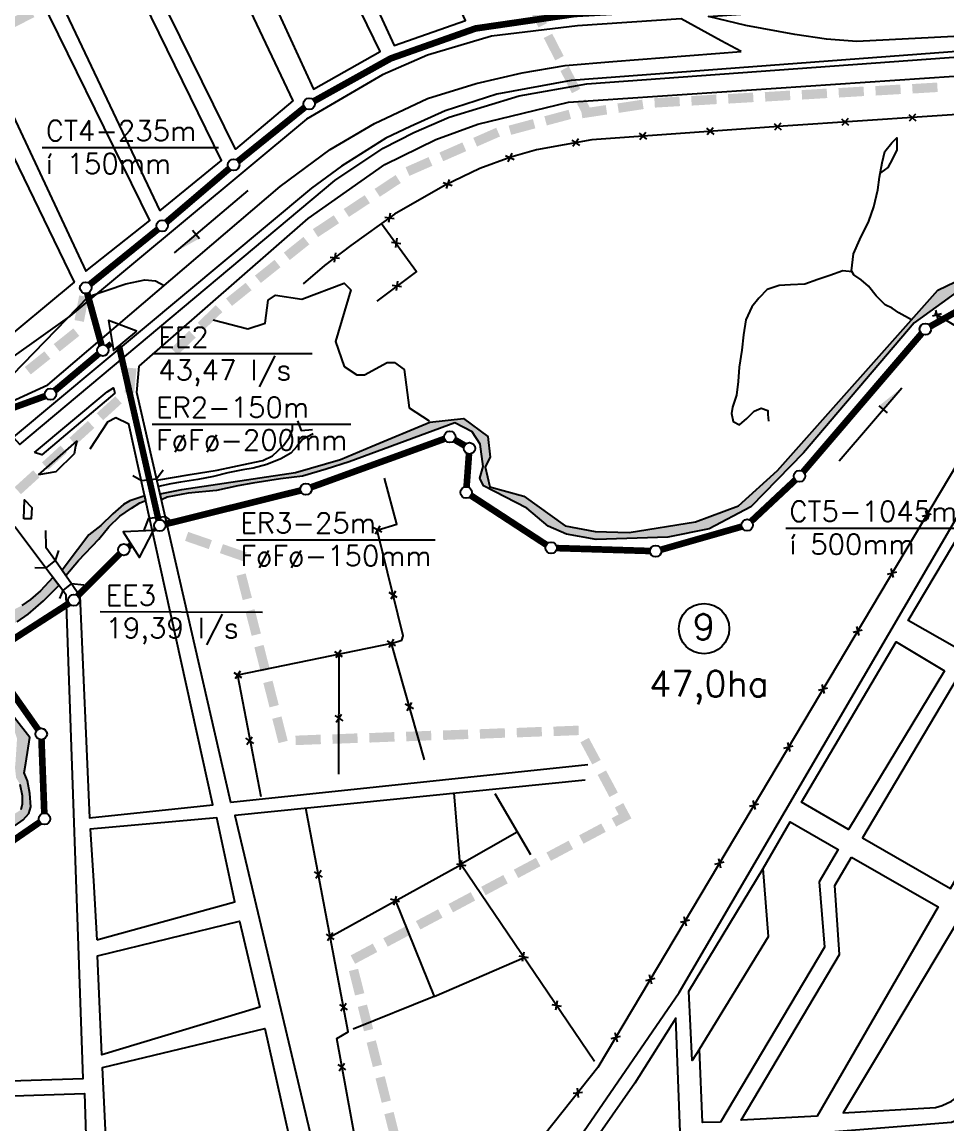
# Model space of a CAD drawing. Extents: x 539054 to 547168, y 7510998 to 7514510.
# Drawn here: x 544986 to 545613, y 7512217 to 7512964 of the extents above; entities that cross this region are included whole.
import ezdxf
from ezdxf.enums import TextEntityAlignment as Align

# ---------------------------------------------------------------- set-up
doc = ezdxf.new("R2010")
doc.units = 0
doc.header["$LTSCALE"] = 50
doc.header["$MEASUREMENT"] = 0
doc.linetypes.add('HIDDEN', pattern=[0.375, 0.25, -0.125])
for name, color, linetype in [('ESTACAO', 5, 'CONTINUOUS'), ('HATCH', 4, 'CONTINUOUS'), ('LIMITE', 7, 'CONTINUOUS'), ('LIMITE-BACIA', 3, 'CONTINUOUS'), ('LIMITE-PROJETO', 1, 'CONTINUOUS'), ('RIO', 4, 'CONTINUOUS'), ('RODOVIA', 1, 'CONTINUOUS'), ('RUA', 7, 'CONTINUOUS'), ('TEXTO', 5, 'CONTINUOUS'), ('TEXTO2', 5, 'CONTINUOUS')]:
    doc.layers.add(name, color=color, linetype=linetype)
doc.styles.get("Standard").update_dxf_attribs({"font": 'ROMANSBR.SHX'})

# ---------------------------------------------------------------- blocks, each defined once
blk = doc.blocks.new('G2')
at = {"layer": 'LIMITE-BACIA'}
blk.add_solid([(-8.51, -3.31), (-8.54, 3.14), (8.51, -3.22), (8.48, 3.22)], dxfattribs=at)
blk = doc.blocks.new('X')
at = {"layer": 'LIMITE'}
for p, q in [((-0.0178, -0.0178), (0.0178, 0.0178)), ((0.0178, -0.0178), (-0.0178, 0.0178))]:
    blk.add_line(p, q, dxfattribs=at)

msp = doc.modelspace()

# ---------------------------------------------------------------- hatches: boundary and pattern name
at = {"layer": 'HATCH'}
h = msp.add_hatch(color=256, dxfattribs=at)
h.paths.add_polyline_path([(545039.35, 7512622.59), (545031.23, 7512616.28), (545023.5, 7512606.15), (545013.15, 7512592.28), (545015.67, 7512588.66), (545024.29, 7512598.93), (545038, 7512613.26), (545044.86, 7512621.69), (545052.14, 7512628.86), (545060.26, 7512634.31), (545065.81, 7512638.09), (545069.77, 7512639.63), (545069.09, 7512642.68), (545059.02, 7512639.42), (545054.76, 7512636.9), (545047.48, 7512630.59)])
h.paths.add_polyline_path([(545223.34, 7512676.46), (545201.94, 7512667.32), (545171.34, 7512658.65), (545094.23, 7512646.99), (545079.51, 7512644.12), (545080.47, 7512639.94), (545084.23, 7512641.78), (545098.57, 7512644.47), (545117.81, 7512646.35), (545132.25, 7512649.63), (545142.44, 7512651.25), (545161.21, 7512654.24), (545176.17, 7512655.99), (545192.08, 7512660.84), (545207.69, 7512665.7), (545279.31, 7512692.15), (545291.14, 7512686.12), (545296.62, 7512677.75), (545298.67, 7512662.57), (545296.4, 7512654.7), (545298.91, 7512649.59), (545328.29, 7512634.46), (545342.73, 7512622.23), (545355.05, 7512616.64), (545375.19, 7512613.12), (545423.73, 7512614.69), (545451.76, 7512620.27), (545479.98, 7512635.27), (545515.82, 7512671.96), (545590.68, 7512760.1), (545620.1, 7512781.36), (545636.6, 7512775.86), (545673.29, 7512750.12), (545683.23, 7512736.23), (545698.14, 7512728.73), (545745.23, 7512716.83), (545777.49, 7512707.25), (545793.19, 7512702.89), (545810.63, 7512700.27), (545824.59, 7512700.27), (545843.77, 7512702.89), (545861.21, 7512706.37), (545873.43, 7512706.37), (545887.38, 7512703.76), (545896.1, 7512700.27), (545907.43, 7512697.66), (545917.03, 7512698.53), (545924.87, 7512704.63), (545933.6, 7512711.6), (545940.57, 7512715.09), (545947.55, 7512715.96), (545955.4, 7512713.35), (545964.12, 7512706.37), (545971.97, 7512700.27), (545984.18, 7512690.69), (545992.02, 7512684.58), (545992.9, 7512684.58), (545999, 7512686.33), (546002.33, 7512694.92), (546007.59, 7512700.74), (546014.7, 7512703.76), (546026.04, 7512702.01), (546033.01, 7512693.3), (546038.25, 7512677.61), (546037.37, 7512647.98), (546033.88, 7512614.87), (546034.76, 7512590.47), (546035.63, 7512570.42), (546041.74, 7512550.38), (546050.45, 7512535.56), (546066.16, 7512519.88), (546085.56, 7512500), (546095.79, 7512500), (546067.03, 7512529.46), (546056.04, 7512541.39), (546047.5, 7512555.97), (546043.23, 7512580.5), (546042.17, 7512599.35), (546042.88, 7512626.72), (546044.66, 7512651.61), (546045.75, 7512675.58), (546042.73, 7512690.22), (546036.34, 7512703.55), (546026.91, 7512711.6), (546015.58, 7512713.34), (546007.22, 7512712.38), (546000.83, 7512707.5), (545997.26, 7512699.61), (545992.74, 7512696.23), (545985.6, 7512698.86), (545980.91, 7512702.99), (545972.85, 7512709.85), (545964.99, 7512715.96), (545956.28, 7512722.93), (545948.43, 7512725.54), (545941.45, 7512724.67), (545934.48, 7512721.18), (545925.75, 7512714.21), (545917.9, 7512708.11), (545908.31, 7512707.24), (545896.97, 7512709.85), (545888.26, 7512713.34), (545874.3, 7512715.96), (545862.09, 7512715.96), (545844.65, 7512712.47), (545825.47, 7512709.85), (545811.51, 7512709.85), (545794.07, 7512712.47), (545778.37, 7512716.83), (545746.1, 7512726.41), (545706.93, 7512740.43), (545697.74, 7512743.57), (545684.51, 7512752.88), (545661.23, 7512763.77), (545637.62, 7512789.08), (545624.18, 7512790.68), (545606.74, 7512782.13), (545498.21, 7512659.92), (545471.64, 7512636.04), (545442.64, 7512625.02), (545397.46, 7512617.87), (545374.57, 7512618.47), (545354.25, 7512622.44), (545326.08, 7512642.57), (545303.1, 7512648.9), (545299.86, 7512662.31), (545303.26, 7512668.99), (545301.82, 7512682.97), (545285.19, 7512695.11), (545262.43, 7512692.77)])
for points in [[(545010.89, 7512581.99), (545006.86, 7512587.36), (545000, 7512579.9), (545000, 7512571.13), (545000.53, 7512571.59)], [(544691.49, 7512361.86), (544704.72, 7512374.4), (544726.99, 7512395.98), (544733.39, 7512400.8), (544740.64, 7512404.14), (544750.01, 7512406.61), (544758.08, 7512407.4), (544767, 7512406.06), (544771.66, 7512404.32), (544776.31, 7512401.31), (544781.38, 7512397.88), (544784.74, 7512393.18), (544790.65, 7512388.04), (544797.41, 7512383.74), (544805.04, 7512381.55), (544811.84, 7512381.08), (544820.76, 7512381.01), (544829.27, 7512382.21), (544834.38, 7512383.87), (544838.66, 7512388.51), (544842.97, 7512395.69), (544846, 7512402.46), (544849.01, 7512407.96), (544851.17, 7512412.61), (544852.06, 7512417.7), (544854.65, 7512421.93), (544858.08, 7512426.15), (544863.63, 7512429.07), (544870.86, 7512430.29), (544877.66, 7512430.24), (544885.3, 7512429.33), (544895.92, 7512428.82), (544904.4, 7512426.63), (544912.03, 7512425.3), (544919.67, 7512423.54), (544927.3, 7512421.78), (544930.68, 7512419.63), (544932.78, 7512416.22), (544934.86, 7512410.26), (544936.09, 7512404.73), (544938.62, 7512401.74), (544942.85, 7512400.43), (544948.8, 7512400.38), (544954.33, 7512400.76), (544958.17, 7512402.86), (544962.87, 7512406.22), (544967.15, 7512410.85), (544970.59, 7512415.07), (544975.7, 7512416.73), (544981.24, 7512419.23), (544986.79, 7512423.01), (544990.65, 7512427.23), (544991.96, 7512431.89), (544991.18, 7512440.81), (544989.55, 7512449.32), (544987.47, 7512454.85), (544988.51, 7512461.48), (544991.13, 7512478.93), (544968.73, 7512507.58), (544961.63, 7512522.48), (544962.2, 7512540.71), (544962.95, 7512544.3), (544966.51, 7512548.14), (544982.57, 7512557.27), (544990.19, 7512562.42), (545000, 7512571.13), (545000, 7512579.9), (544998.56, 7512578.33), (544991.61, 7512572.5), (544985.86, 7512568.34), (544978.08, 7512564.37), (544972.17, 7512561.22), (544966.58, 7512557.22), (544963.19, 7512554.05), (544959.79, 7512549.37), (544957.39, 7512544.51), (544955.83, 7512539.91), (544956.78, 7512516.58), (544960.65, 7512504.68), (544967.77, 7512493.81), (544979.34, 7512487.91), (544982.55, 7512478.03), (544981.41, 7512460.64), (544981.13, 7512458.72), (544981.92, 7512451.5), (544984.44, 7512447.23), (544986.07, 7512439.58), (544986.03, 7512433.63), (544985.15, 7512429.82), (544981.3, 7512427.3), (544974.92, 7512425.23), (544969.36, 7512421.45), (544963.8, 7512416.82), (544954.84, 7512411.37), (544949.71, 7512408.02), (544944.19, 7512407.64), (544940.8, 7512409.36), (544939.96, 7512411.07), (544940, 7512415.31), (544940.02, 7512418.71), (544938.78, 7512422.12), (544934.54, 7512424.27), (544929.87, 7512424.73), (544920.54, 7512426.08), (544913.34, 7512429.53), (544903.58, 7512431.31), (544893.4, 7512433.51), (544883.22, 7512435.29), (544873.88, 7512436.21), (544865.8, 7512435.85), (544858.14, 7512433.36), (544851.29, 7512427.9), (544846.57, 7512421.57), (544843.96, 7512413.94), (544842.63, 7512407.16), (544838.76, 7512401.25), (544830.63, 7512393.67), (544823.79, 7512387.78), (544818.25, 7512386.12), (544812.73, 7512387.01), (544806.37, 7512388.34), (544800.01, 7512389.66), (544794.93, 7512392.25), (544789.86, 7512396.11), (544784.37, 7512400.4), (544779.3, 7512404.26), (544772.96, 7512407.71), (544767.03, 7512410.3), (544758.97, 7512411.64), (544751.74, 7512411.7), (544742.82, 7512410.92), (544735.58, 7512409.7), (544725.23, 7512404.81), (544722.94, 7512402.7), (544715.34, 7512395.22), (544706.54, 7512388.97), (544696.98, 7512379.56), (544684.22, 7512366.05), (544670.24, 7512350.61), (544657.74, 7512338.55), (544654.56, 7512336.15), (544650.64, 7512333.5), (544646.98, 7512331.59), (544642.35, 7512329.92), (544636.24, 7512326.81), (544630.62, 7512322.96), (544625.97, 7512319.6), (544622.05, 7512315.98), (544620.32, 7512313.08), (544620.29, 7512309.43), (544620.51, 7512306.03), (544622.92, 7512302.61), (544625.81, 7512298.94), (544628.95, 7512296.73), (544633.55, 7512294.26), (544637.92, 7512292.52), (544641.79, 7512290.06), (544646.15, 7512287.35), (544651.23, 7512283.67), (544658.97, 7512278.99), (544665.51, 7512274.81), (544668.64, 7512270.89), (544671.76, 7512265.76), (544674.41, 7512262.1), (544675.58, 7512256.98), (544675.55, 7512252.85), (544674.63, 7512249.1), (544678.91, 7512244.12), (544679.87, 7512245.52), (544680.87, 7512248.68), (544681.89, 7512254.5), (544681.68, 7512259.12), (544680.5, 7512264.24), (544678.11, 7512268.87), (544674.74, 7512273.03), (544670.64, 7512277.68), (544665.32, 7512282.1), (544657.09, 7512286.54), (544649.34, 7512291.22), (544643.29, 7512295.16), (544638.44, 7512297.38), (544632.38, 7512299.62), (544627.78, 7512302.08), (544626.33, 7512303.8), (544625.39, 7512307.69), (544626.65, 7512313.27), (544629.35, 7512316.65), (544634.74, 7512320.99), (544639.87, 7512324.11), (544647.44, 7512327.94), (544657.94, 7512333.2), (544664.53, 7512336.8), (544671.87, 7512341.6), (544679.23, 7512349.56)]]:
    msp.add_hatch(color=256, dxfattribs=at).paths.add_polyline_path(points)

# ---------------------------------------------------------------- linework, layer by layer
at = {"layer": 'ESTACAO'}
for p, q in [((545138.94, 7512849.74), (545089.03, 7512807.66)), ((545101.51, 7512822.84), (545106.17, 7512817.28)), ((545540.02, 7512666.49), (545582.45, 7512716.1)), ((545572.6, 7512699.1), (545567.1, 7512703.84))]:
    msp.add_line(p, q, dxfattribs=at)
at = {"layer": 'ESTACAO', "linetype": 'HIDDEN', "const_width": 4.5}
msp.add_lwpolyline([(545183.97, 7512910.49), (545235.97, 7512939.43), (545293.46, 7512959.75), (545360.77, 7512969.56), (545626.18, 7512984.84, 0.322653)], format="xyb", dxfattribs=at)
at = {"layer": 'ESTACAO'}
for points, const_width in [([(545132.41, 7512869.7), (545177.55, 7512906.16)], 4.5), ([(545083.96, 7512828.44), (545126.43, 7512864.73)], 4.5), ([(545032.14, 7512786.32), (545077.99, 7512823.47)], 4.5), ([(545030.15, 7512780.13), (545039.75, 7512745.19)], 4.5), ([(545620.47, 7512768.26), (545601.76, 7512757.69)], 4.5), ([(545595.84, 7512752.82), (545515.59, 7512659.08)], 4.5), ([(545043.78, 7512743.91), (545046.45, 7512746.11)], 3.75), ([(545008.29, 7512714.18), (545037.78, 7512738.97)], 4.5), ([(544978.09, 7512701.82), (545001.63, 7512710.38)], 4.5), ([(545272.31, 7512681.37), (545182.12, 7512648.6)], 4.5), ([(545285.9, 7512676.91), (545279.32, 7512680.74)], 4.5), ([(545287.33, 7512648.93), (545288.97, 7512671.07)], 4.5), ([(545510.22, 7512653.47), (545480.44, 7512625.57)], 4.5), ([(545174.69, 7512646.33), (545083.08, 7512623.55)], 4.5), ([(545341.4, 7512609.54), (545290.29, 7512642.93)], 4.5), ([(545473.87, 7512621.85), (545419.3, 7512606.26)], 4.5), ([(545076.36, 7512620.08), (545075.05, 7512619.22)], 2.5), ([(545060.12, 7512609.54), (545058.26, 7512608.33)], 4.2), ([(545411.68, 7512605.32), (545348.54, 7512607.29)], 4.5), ([(545052.25, 7512603.46), (545023.72, 7512574.88)], 4.5), ([(545017.87, 7512569.88), (544974.55, 7512541.98)], 4.5), ([(544972.41, 7512518.98), (544996.74, 7512484.37)], 4.5), ([(544999.13, 7512477.31), (545001.04, 7512427.5)], 4.5), ([(544997.99, 7512421.41), (544957.86, 7512393.71)], 4.5)]:
    msp.add_lwpolyline(points, dxfattribs=dict(at, const_width=const_width))
for points in [[(545063.81, 7512754.52), (545044.53, 7512761.71), (545047.94, 7512741.42)], [(545075.08, 7512619.23), (545054.52, 7512618.39), (545065.53, 7512601.01)]]:
    msp.add_lwpolyline(points, close=True, dxfattribs=at)
at = {"layer": 'ESTACAO', "linetype": 'HIDDEN', "const_width": 4.35}
msp.add_lwpolyline([(545078.45, 7512626.4), (545051.68, 7512744.34)], dxfattribs=at)
at = {"layer": 'ESTACAO'}
for centre in [(545180.57, 7512908.6), (545129.39, 7512867.26), (545081.01, 7512825.92), (545029.12, 7512783.88), (545598.37, 7512755.78), (545040.78, 7512741.44), (545005.28, 7512711.71), (545275.96, 7512682.7), (545289.26, 7512674.95), (545513.06, 7512656.13), (545178.46, 7512647.27), (545287.04, 7512645.06), (545079.31, 7512622.61), (545477.61, 7512622.91), (545055, 7512606.22), (545344.65, 7512607.41), (545415.56, 7512605.2), (545021.13, 7512571.98), (544998.98, 7512481.19), (545001.19, 7512423.62)]:
    msp.add_circle(centre, 3.89, dxfattribs=at)
for points in [[(545106.17, 7512817.28), (545103.84, 7512820.06), (545089.03, 7512807.66)], [(545567.1, 7512703.84), (545569.85, 7512701.47), (545582.45, 7512716.1)]]:
    msp.add_solid(points, dxfattribs=at)
at = {"layer": 'LIMITE'}
for points in [[(545716.94, 7512908.38), (545646.77, 7512903.09), (545505.22, 7512893.69), (545372.16, 7512884.23), (545334.79, 7512877.4), (545317.44, 7512872.45), (545296.35, 7512864.82), (545272.85, 7512853.48), (545238.43, 7512833.74), (545208.75, 7512812.62), (545191, 7512798.86), (545176.65, 7512786.42)], [(545229.69, 7512827.53), (545253.39, 7512794.98), (545226.43, 7512774.85)]]:
    msp.add_lwpolyline(points, dxfattribs=at)
at = {"layer": 'LIMITE', "linetype": 'CONTINUOUS'}
for points in [[(545604.5, 7512766.7), (545660.52, 7512732.74), (545376.38, 7512255.04), (545334.41, 7512202.36), (545300.23, 7512170.4), (545228.38, 7512118.06), (545226.1, 7512128.75), (545199.28, 7512274.67), (545207.1, 7512279.23), (545178.44, 7512430.86)], [(545258.88, 7512463.63), (545236.45, 7512542.61), (545243.38, 7512544.87), (545244.37, 7512547.77), (545226.73, 7512619.49), (545240.07, 7512623.47), (545231.7, 7512654.65)], [(545236.45, 7512542.61), (545132.05, 7512521.16), (545147.91, 7512438.9)], [(545200.69, 7512454.03), (545200.99, 7512535.33)], [(545278.7, 7512440.98), (545282.77, 7512392.59), (545321.66, 7512414.91)], [(545306.41, 7512440.79), (545330.74, 7512399.5)], [(545194.93, 7512343.61), (545283.61, 7512392.66), (545374.05, 7512259.3)], [(545239.2, 7512368.1), (545265.32, 7512303.24), (545210.4, 7512280.98)], [(545265.32, 7512303.24), (545326.31, 7512329.7)]]:
    msp.add_lwpolyline(points, dxfattribs=at)
at = {"layer": 'LIMITE-BACIA'}
for points in [[(545362.21, 7512908.72), (545367.94, 7512911.67), (545366.73, 7512900.11), (545372.46, 7512903.06)], [(545388.75, 7512418.42), (545385.72, 7512424.11), (545399.12, 7512423.94), (545396.09, 7512429.63)], [(545399.12, 7512423.94), (545393.43, 7512420.9), (545393.55, 7512434.37), (545387.87, 7512431.33)]]:
    msp.add_solid(points, dxfattribs=at)
at = {"layer": 'RIO'}
for points in [[(545588.9, 7512762.05), (545580.29, 7512766.82), (545575.96, 7512770.12), (545571.07, 7512772.34), (545565.13, 7512778.37), (545559.73, 7512784.95), (545554.86, 7512789.34), (545549.99, 7512792.64), (545548.37, 7512795.38), (545549.55, 7512806.8), (545553.99, 7512816.57), (545560.08, 7512829.04), (545563.42, 7512838.81), (545566.24, 7512850.22), (545567.39, 7512858.93), (545569.11, 7512868.71), (545570.8, 7512876.32), (545575.75, 7512882.27), (545579.04, 7512885.51), (545578.98, 7512877.34), (545576.21, 7512871.38), (545572.89, 7512865.42), (545567.89, 7512861.75)], [(545548.75, 7512794.74), (545542.38, 7512795.43), (545533.64, 7512792.23), (545525.45, 7512789.57), (545516.71, 7512786.37), (545506.9, 7512785.91), (545499.27, 7512785.42), (545491.07, 7512782.76), (545485.58, 7512776.82), (545480.63, 7512770.87), (545476.75, 7512762.19), (545475.03, 7512751.86), (545473.86, 7512741.52), (545472.14, 7512730.1), (545471.52, 7512720.31), (545470.35, 7512711.06), (545467.57, 7512702.92), (545466.99, 7512698.57), (545468.03, 7512693.12), (545472.37, 7512690.91), (545477.31, 7512695.22), (545482.25, 7512700.08), (545487.17, 7512702.22), (545491.52, 7512700.55), (545491.5, 7512697.83), (545492.01, 7512693.47)]]:
    msp.add_lwpolyline(points, dxfattribs=at)
at = {"layer": 'RIO', "linetype": 'CONTINUOUS'}
for points in [[(544718.31, 7512850.86), (544747.04, 7512857.23), (544779.3, 7512847.89), (544854.96, 7512815.92), (544886.95, 7512794.25), (544910.94, 7512782.59), (544947.77, 7512731.14), (544958.79, 7512721.81), (544967.43, 7512720.89), (544979.51, 7512724.81), (545030.93, 7512777.84), (545056.28, 7512786.42), (545069.17, 7512789.23), (545076.45, 7512788.61), (545082.22, 7512785.3)], [(545620.1, 7512781.36), (545590.68, 7512760.1), (545515.82, 7512671.96), (545479.98, 7512635.27), (545451.76, 7512620.27), (545423.73, 7512614.69), (545375.19, 7512613.12), (545355.05, 7512616.64), (545342.73, 7512622.23), (545328.29, 7512634.46), (545298.91, 7512649.59), (545296.4, 7512654.7), (545298.67, 7512662.57), (545296.62, 7512677.75), (545291.14, 7512686.12), (545279.31, 7512692.15), (545207.69, 7512665.7), (545192.08, 7512660.84), (545176.17, 7512655.99), (545161.21, 7512654.24), (545142.44, 7512651.25), (545132.25, 7512649.63), (545117.81, 7512646.35), (545098.57, 7512644.47), (545084.23, 7512641.78), (545080.47, 7512639.94), (545079.51, 7512644.12), (545094.23, 7512646.99), (545171.34, 7512658.65), (545201.94, 7512667.32), (545223.34, 7512676.46), (545262.43, 7512692.77), (545285.19, 7512695.11), (545301.82, 7512682.97), (545303.26, 7512668.99), (545299.86, 7512662.31), (545303.1, 7512648.9), (545326.08, 7512642.57), (545354.25, 7512622.44), (545374.57, 7512618.47), (545397.46, 7512617.87), (545442.64, 7512625.02), (545471.64, 7512636.04), (545498.21, 7512659.92), (545606.74, 7512782.13), (545624.18, 7512790.68)], [(545115.58, 7512762.05), (545139.03, 7512756.02), (545150.69, 7512759.8), (545152.75, 7512775.41), (545157.86, 7512778.77), (545175.65, 7512776.08), (545204.42, 7512787.04), (545208.92, 7512782.47), (545198.38, 7512747.36), (545204.37, 7512730.47), (545212.99, 7512724.9), (545218.08, 7512724.86), (545233.41, 7512733.22), (545238.5, 7512733.18), (545245, 7512728.49), (545248.5, 7512702.53), (545261.94, 7512693.56)], [(544982.57, 7512557.27), (544990.19, 7512562.42), (545000.53, 7512571.59), (545010.89, 7512581.99), (545006.86, 7512587.36), (544998.56, 7512578.33), (544991.61, 7512572.5), (544985.86, 7512568.34)], [(544981.24, 7512419.23), (544986.79, 7512423.01), (544990.65, 7512427.23), (544991.96, 7512431.89), (544991.18, 7512440.81), (544989.55, 7512449.32), (544987.47, 7512454.85), (544988.51, 7512461.48), (544991.13, 7512478.93), (544968.73, 7512507.58)], [(544984.44, 7512447.23), (544986.07, 7512439.58), (544986.03, 7512433.63), (544985.15, 7512429.82)]]:
    msp.add_lwpolyline(points, dxfattribs=at)
at = {"layer": 'RIO'}
msp.add_lwpolyline([(545013.15, 7512592.28), (545015.67, 7512588.66), (545024.29, 7512598.93), (545038, 7512613.26), (545044.86, 7512621.69), (545052.14, 7512628.86), (545060.26, 7512634.31), (545065.81, 7512638.09), (545069.77, 7512639.63), (545069.09, 7512642.68), (545059.02, 7512639.42), (545054.76, 7512636.9), (545047.48, 7512630.59), (545039.35, 7512622.59), (545031.23, 7512616.28), (545023.5, 7512606.15)], close=True, dxfattribs=at)
at = {"layer": 'RODOVIA', "linetype": 'CONTINUOUS'}
for points in [[(546509.13, 7513375.61), (546500.59, 7513364.81), (545995.16, 7513021.54), (545954.28, 7512999.81), (545928.75, 7512989.83), (545908.56, 7512983.6), (545887.03, 7512977.84), (545867.56, 7512973.35), (545828.45, 7512969.42), (545679.16, 7512957.44), (545551.89, 7512950.81)], [(545859.93, 7512962.17), (545358.31, 7512924.34), (545307.86, 7512915.15), (545272.92, 7512903.81), (545249.37, 7512893.28), (545232.49, 7512885.32), (545202.49, 7512866.27), (545182.18, 7512851.51), (544979.85, 7512682.63), (544984.48, 7512677.51), (545197.97, 7512856.68), (545230.74, 7512878.63), (545251.6, 7512889.13), (545275.43, 7512899.55), (545323.03, 7512914.01), (545368.9, 7512922.14), (545832.23, 7512955.81)], [(545003.46, 7512718.07), (545160.99, 7512852.53), (545194.85, 7512877.64), (545224.93, 7512895.28), (545260.93, 7512912.18), (545293.75, 7512922.48), (545325.02, 7512929.69), (545354.23, 7512934.55), (545386.49, 7512937.35), (545473.47, 7512944.05)], [(545065.42, 7512730.64), (545179.9, 7512830.75), (545231.92, 7512867.45), (545266.4, 7512884.35), (545294.9, 7512894.73), (545356.45, 7512909.84), (545698.37, 7512932.9), (545716.94, 7512908.38), (545717.34, 7512898.68), (545708, 7512889.48), (545672.43, 7512886.75), (545673.14, 7512877.87), (545694.07, 7512878.34), (545697.18, 7512843.65), (545704.14, 7512844.55), (545701.46, 7512879.27), (545744.75, 7512881.36), (545749.2, 7512833.05)], [(544994.43, 7512672.21), (545043.7, 7512713.23), (545047.97, 7512716.02), (545048.84, 7512712.4)]]:
    msp.add_lwpolyline(points, dxfattribs=at)
at = {"layer": 'RUA', "linetype": 'CONTINUOUS'}
for points in [[(544705.34, 7513104.25), (544587.03, 7513046.58), (544603.92, 7513001.88), (544619.56, 7512971.7), (544643.87, 7512935.89), (544697.65, 7512871.86), (544720.37, 7512848.78), (544923.29, 7512670.41), (544967.71, 7512701.81), (545003.46, 7512718.07)], [(545473.47, 7512944.05), (545459.96, 7512951.34), (545432.79, 7512966.19), (545362.59, 7512961.6), (545304.27, 7512954.45), (545260.92, 7512941.64), (545230.28, 7512928.31), (545178.74, 7512898.29), (545018.24, 7512764.6), (544978.96, 7512736.58), (544966.06, 7512731.32), (544954.47, 7512733.35), (544909.45, 7512798.76), (544790.07, 7512851.61), (544709.13, 7513022.64), (544698.87, 7513052.88), (544711.54, 7513097.95), (544705.34, 7513104.25)], [(545110.02, 7513036.42), (545169.6, 7512910.54), (545130.71, 7512877.96), (545033.09, 7513076.4), (545080.95, 7513099.97), (545110.02, 7513036.42)], [(545551.89, 7512950.81), (545531.3, 7512952.51), (545509.85, 7512955.74), (545476.56, 7512961.82), (545451.43, 7512967.94), (545626.43, 7512980.85)], [(545369.43, 7512460.24), (545127.51, 7512434.71), (545063.79, 7512712.72), (545065.42, 7512730.64)], [(545367.67, 7512449.95), (545130.16, 7512425.99), (545208.14, 7512096.94), (545241.86, 7512107.89), (545248.11, 7512101.54), (545299.07, 7512130.55), (545305.06, 7512136.44), (545307.53, 7512144.93), (545332.03, 7512168.88), (545366.71, 7512211.44), (545431.48, 7512305.92), (545681.45, 7512733.63)], [(545048.84, 7512712.4), (544999.27, 7512670.61), (544994.43, 7512672.21)], [(545703.78, 7512683.09), (545619.61, 7512539.43), (545586.62, 7512558.1), (545671.2, 7512700.1), (545674.6, 7512701.77), (545852.15, 7512599.63), (545694.28, 7512329.65), (545695.14, 7512326.11), (545744.3, 7512297.87), (545760.01, 7512322.81), (545765.91, 7512350.66)], [(545019.39, 7512583.34), (545025.23, 7512574.99), (545031.75, 7512424.23), (545115.31, 7512433.21), (545058.36, 7512691.36), (545049.5, 7512695.65), (545043.97, 7512692.73), (545032.01, 7512674.41)], [(545002.14, 7512593.65), (544981.3, 7512621.41), (544972.21, 7512627.56), (544960.48, 7512627.66), (544934.69, 7512605.9), (544946.56, 7512566.1)], [(545001.83, 7512619.28), (545002.17, 7512607.98), (545008.57, 7512598.82)], [(544963.89, 7512323.58), (544963.7, 7512245.6), (545027.33, 7512247.6), (545015.89, 7512575.33), (545013.49, 7512578.53)], [(545649.66, 7512501.48), (545619.84, 7512519.12), (545555.75, 7512410.74), (545615.37, 7512376.38), (545657.59, 7512448.94)], [(545445.31, 7512267.46), (545440.2, 7512259.83), (545438.04, 7512306.7), (545488.52, 7512390.06)], [(545781.06, 7512349.33), (545773.36, 7512317.65), (545757.06, 7512293.84), (545757.03, 7512290.26), (545773.05, 7512279.89), (545765.21, 7512268.32), (545750.7, 7512276.94), (545616.13, 7512217.75), (545533.96, 7512211.21), (545503.25, 7512156.94), (545502.4, 7512151.74), (545502.58, 7512146.06), (545504.11, 7512137.87), (545506.99, 7512128.98), (545511.91, 7512118.72), (545550.28, 7512043.77), (545602.91, 7511996.29), (545775.7, 7511805.8), (545798.1, 7511790.01), (545812.68, 7511812.56)]]:
    msp.add_lwpolyline(points, dxfattribs=at)
for points in [[(545079.39, 7512836.02), (545121.07, 7512870.2), (545031.48, 7513053.82), (544986.27, 7513032.56)], [(545259.14, 7513025.42), (545212.37, 7513002.95), (545224.76, 7512977.53), (545238.29, 7512948.17), (545286.7, 7512965.22)], [(544940.48, 7512984.77), (545029.15, 7512795.01), (545072.59, 7512829.51), (544986, 7513006.17)], [(545202.42, 7512998.07), (545157.55, 7512975.17), (545183.66, 7512918.64), (545228.84, 7512944.18)], [(544966.06, 7512742), (544899.25, 7512849.86), (544973.42, 7512886.7), (545021.21, 7512787.61)], [(544997.08, 7512656.92), (545023.09, 7512679.75), (545022.21, 7512676.36), (545021.32, 7512671.28), (545008.93, 7512659.08)], [(545008.57, 7512598.82), (545019.39, 7512583.34), (545013.49, 7512578.53), (545002.14, 7512593.65)], [(545611.31, 7512524.15), (545546.21, 7512416.48), (545514.32, 7512435.04), (545578.58, 7512543.69)], [(545036.69, 7512341.58), (545130.24, 7512367.33), (545118.1, 7512424.35), (545032.2, 7512416.6), (545034.3, 7512381.67)], [(545459.46, 7512217.89), (545447.34, 7512217.79), (545445.31, 7512267.46), (545491.97, 7512343.85), (545488.52, 7512390.06), (545506.71, 7512421.69), (545539.15, 7512402.91), (545526.46, 7512380.92), (545530.07, 7512336.59)], [(545548.25, 7512397.68), (545607.06, 7512363.99), (545524.94, 7512222.02), (545473.61, 7512219.2), (545540.21, 7512331.7), (545536.9, 7512378.49)], [(545147.11, 7512295.92), (545040.13, 7512263.66), (545037.06, 7512330.77), (545133.36, 7512354.17)], [(545620.83, 7512355.17), (545567.7, 7512266.1), (545542.73, 7512224.31), (545605.15, 7512227.83), (545609.83, 7512229.23), (545616.12, 7512232.21), (545620.18, 7512235), (545622.67, 7512237.87), (545650.53, 7512282.57), (545673.87, 7512324.31)], [(545434.53, 7512145.68), (545429.25, 7512288.39), (545401.42, 7512244.37), (545362.72, 7512189), (545321.86, 7512141.16)], [(545180.07, 7512149.4), (545045.68, 7512146.72), (545040.51, 7512254.96), (545150.6, 7512281.52)], [(545031.18, 7512145.81), (544942.74, 7512143.18), (544952.53, 7512234.92), (545028.25, 7512237.4)]]:
    msp.add_lwpolyline(points, close=True, dxfattribs=at)
at = {"layer": 'RUA'}
for points in [[(545077.38, 7512653.4), (545099.91, 7512657.21), (545118.3, 7512660.18), (545139.5, 7512664.68), (545149.17, 7512666.78), (545155.73, 7512669.84), (545163.26, 7512676.93), (545167.35, 7512682.5), (545169.26, 7512687.46), (545169.29, 7512691.82)], [(545172.73, 7512693.66), (545175.17, 7512687.11), (545182.96, 7512687.67)], [(545183.24, 7512684.86), (545176.05, 7512680.88), (545172.28, 7512676.24), (545168.2, 7512671.61), (545161.32, 7512667.93), (545151.95, 7512663.96), (545142.59, 7512661.54), (545135.73, 7512660.35), (545125.45, 7512658.25), (545115.78, 7512655.84), (545105.18, 7512653.75), (545093.33, 7512651.97), (545086.79, 7512650.78), (545078.37, 7512649.12)], [(545060.99, 7512656.58), (545066.88, 7512653.11), (545077.16, 7512654.28), (545081.57, 7512660.46)], [(544987.27, 7512627.07), (544987.68, 7512640.12), (544992.5, 7512634.92), (544992.14, 7512627.03), (544987.27, 7512627.07)], [(545068.48, 7512618.88), (545071.97, 7512627.56), (545082.88, 7512628.72), (545089.38, 7512624.01)], [(545008.57, 7512598.82), (545010.89, 7512605.57)], [(545002.14, 7512593.65), (544994.63, 7512593.92)], [(545013.49, 7512578.53), (545011.28, 7512573.02)], [(545019.39, 7512583.34), (545027.74, 7512582.42)]]:
    msp.add_lwpolyline(points, dxfattribs=at)
at = {"layer": 'TEXTO'}
for p, q in [((544999.55, 7512878.94), (545119.17, 7512878.94)), ((545074.64, 7512739.3), (545182.63, 7512739.3)), ((545074.25, 7512691.45), (545208.96, 7512691.45)), ((545503.69, 7512620.81), (545634.26, 7512620.81)), ((545131.39, 7512612.94), (545266.11, 7512612.94)), ((545038.96, 7512564.23), (545148.94, 7512563.93))]:
    msp.add_line(p, q, dxfattribs=at)
at = {"layer": 'TEXTO2'}
msp.add_circle((545448.34, 7512552.63), 17.05, dxfattribs=at)

# ---------------------------------------------------------------- block references
at = {"layer": 'LIMITE', "xscale": 127.2121291432586, "yscale": 127.2121291432586, "zscale": 127.2121291432586}
for p, rotation in [((545589.58, 7512899.3), 183.7989070192618), ((545452.51, 7512889.94), 184.0687884606498), ((545498.19, 7512893.19), 184.0687884606498), ((545543.89, 7512896.26), 183.7989070192618), ((545361.3, 7512882.25), 190.3513514553944), ((545406.83, 7512886.7), 184.0687884606498), ((545316.69, 7512872.18), 199.8909465270402), ((545274.58, 7512854.31), 205.7669864533556), ((545235.01, 7512831.31), 215.4417592941172), ((545239.53, 7512814.33), 216.7482208925036), ((545198.03, 7512804.31), 217.786037662532), ((545240.08, 7512785.25), 216.7482208925036), ((545606.31, 7512765.61), 328.7694897050674), ((545599.28, 7512629.78), 239.2555120506486), ((545227.12, 7512619.6), 16.64215026911572), ((545575.87, 7512590.42), 239.2555120506486), ((545237.57, 7512575.41), 103.822378205895), ((545552.45, 7512551.06), 239.2555120506486), ((545236.28, 7512542.61), 105.8548639715588), ((545200.41, 7512535.45), 191.6133240665665), ((545132.12, 7512521.25), 191.6133240665665), ((545529.04, 7512511.7), 239.2555120506486), ((545248.49, 7512499.77), 105.8548639715588), ((545200.69, 7512491.96), 280.9164995389579), ((545140.2, 7512476.62), 280.9164995389579), ((545505.63, 7512472.34), 239.2555120506486), ((545482.22, 7512432.98), 239.2555120506486), ((545283.61, 7512392.51), 304.142571958987), ((545458.81, 7512393.62), 239.2555120506486), ((545186.94, 7512385.86), 100.7042559267077), ((545238.87, 7512368.18), 28.94530799810947), ((545435.4, 7512354.26), 239.2555120506486), ((545194.93, 7512343.58), 100.7042559267077), ((545325.84, 7512330.23), 304.142571958987), ((545411.98, 7512314.9), 239.2555120506486), ((545203.95, 7512295.86), 100.7042559267077), ((545348.35, 7512297.2), 304.142571958987), ((545388.57, 7512275.54), 239.2555120506486), ((545202.86, 7512255.17), 100.4133226899466), ((545362.71, 7512237.88), 231.4537040824765)]:
    msp.add_blockref('X', p, dxfattribs=dict(at, rotation=rotation))
at = {"layer": 'LIMITE-PROJETO'}
for p, rotation in [((545335.13, 7512969.44), 296.9392636429592), ((544985.24, 7512966.46), 26.87402692978077), ((545346.46, 7512947.15), 296.9392636429592), ((545357.78, 7512924.87), 296.9392636429592), ((545573.08, 7512917.92), 183.1317876937918), ((545598.04, 7512919.29), 183.1317876937918), ((545448.26, 7512911.1), 183.1317876937918), ((545473.22, 7512912.46), 183.1317876937918), ((545498.19, 7512913.83), 183.1317876937918), ((545523.15, 7512915.19), 183.1317876937918), ((545548.11, 7512916.56), 183.1317876937918), ((545373.75, 7512903.26), 188.3907739686279), ((545398.48, 7512906.91), 188.3907739686279), ((545423.3, 7512909.73), 183.1317876937918), ((545349.1, 7512899.21), 194.7053933525423), ((545300.93, 7512885.96), 203.4551131979059), ((545324.92, 7512892.86), 194.7053933525423), ((545278, 7512876.01), 203.4551131979059), ((545255.06, 7512866.06), 203.4551131979059), ((545233.86, 7512852.89), 213.1075743376257), ((545212.92, 7512839.23), 213.1075743376257), ((545191.98, 7512825.58), 213.1075743376257), ((545172.1, 7512810.45), 218.4583120464945), ((545152.52, 7512794.9), 218.4583120464945), ((545132.94, 7512779.35), 218.4583120464945), ((545026.25, 7512769.73), 78.94113690992823), ((545113.42, 7512763.74), 223.8851811478394), ((545016.07, 7512748.49), 38.42480971724494), ((545095.4, 7512746.41), 223.8851811478394), ((544996.48, 7512732.95), 38.42480971724494), ((545059.56, 7512720.91), 264.1155649477559), ((545045.09, 7512702.09), 221.998657082474), ((545026.51, 7512685.37), 221.998657082474), ((545007.93, 7512668.64), 221.998657082474), ((544989.36, 7512651.91), 221.998657082474), ((545105.54, 7512612.41), 160.5719880180309), ((545129.12, 7512604.1), 160.5719880180309), ((545136.52, 7512581.06), 104.0452605969288), ((545142.59, 7512556.81), 104.0452605969288), ((545148.66, 7512532.56), 104.0452605969288), ((545154.72, 7512508.31), 104.0452605969288), ((545160.79, 7512484.05), 104.0452605969288), ((545179.92, 7512477.15), 182.0066139214367), ((545204.9, 7512478.02), 182.0066139214367), ((545229.89, 7512478.9), 182.0066139214367), ((545254.87, 7512479.77), 182.0066139214367), ((545279.86, 7512480.65), 182.0066139214367), ((545304.84, 7512481.52), 182.0066139214367), ((545329.83, 7512482.4), 182.0066139214367), ((545354.81, 7512483.28), 182.0066139214367), ((545371.34, 7512469.55), 117.8242309891753), ((545383.01, 7512447.44), 117.8242309891753), ((545372.62, 7512413.67), 27.74275584687325), ((545350.49, 7512402.04), 27.74275584687325), ((545328.37, 7512390.4), 27.74275584687325), ((545306.24, 7512378.76), 27.74275584687325), ((545284.12, 7512367.12), 27.74275584687325), ((545261.99, 7512355.49), 27.74275584687325), ((545239.86, 7512343.85), 27.74275584687325), ((545217.74, 7512332.21), 27.74275584687325), ((545212.73, 7512312.89), 103.9116238720015), ((545218.75, 7512288.62), 103.9116238720015), ((545224.76, 7512264.35), 103.9116238720015), ((545230.77, 7512240.09), 103.9116238720015), ((545236.78, 7512215.82), 103.9116238720015)]:
    msp.add_blockref('G2', p, dxfattribs=dict(at, rotation=rotation))

# ---------------------------------------------------------------- texts
at = {"layer": 'TEXTO'}
for s, p in [('CT4-235m', (545002.04, 7512883.45)), ('%%237 150mm', (545002.04, 7512861.2)), ('EE2', (545078.27, 7512743.47)), ('43,47 l/s', (545078.27, 7512721.28)), ('ER2-150m', (545076.74, 7512695.96)), ('F%%248F%%248-200mm', (545076.74, 7512673.71)), ('CT5-1045m', (545506.18, 7512625.31)), ('ER3-25m', (545133.88, 7512617.44)), ('%%237 500mm', (545506.18, 7512603.07)), ('F%%248F%%248-150mm', (545133.88, 7512595.19)), ('EE3', (545042.6, 7512568.4)), ('19,39 l/s', (545042.6, 7512546.21))]:
    msp.add_text(s, height=13.75, dxfattribs=at).set_placement(p)
at = {"layer": 'TEXTO2'}
msp.add_text('9', height=17.5, dxfattribs=at).set_placement((545448.25, 7512545.12), align=Align.CENTER)
msp.add_text('47,0ha', height=17.5, dxfattribs=at).set_placement((545411.11, 7512506.56))

doc.saveas('drawing.dxf')
